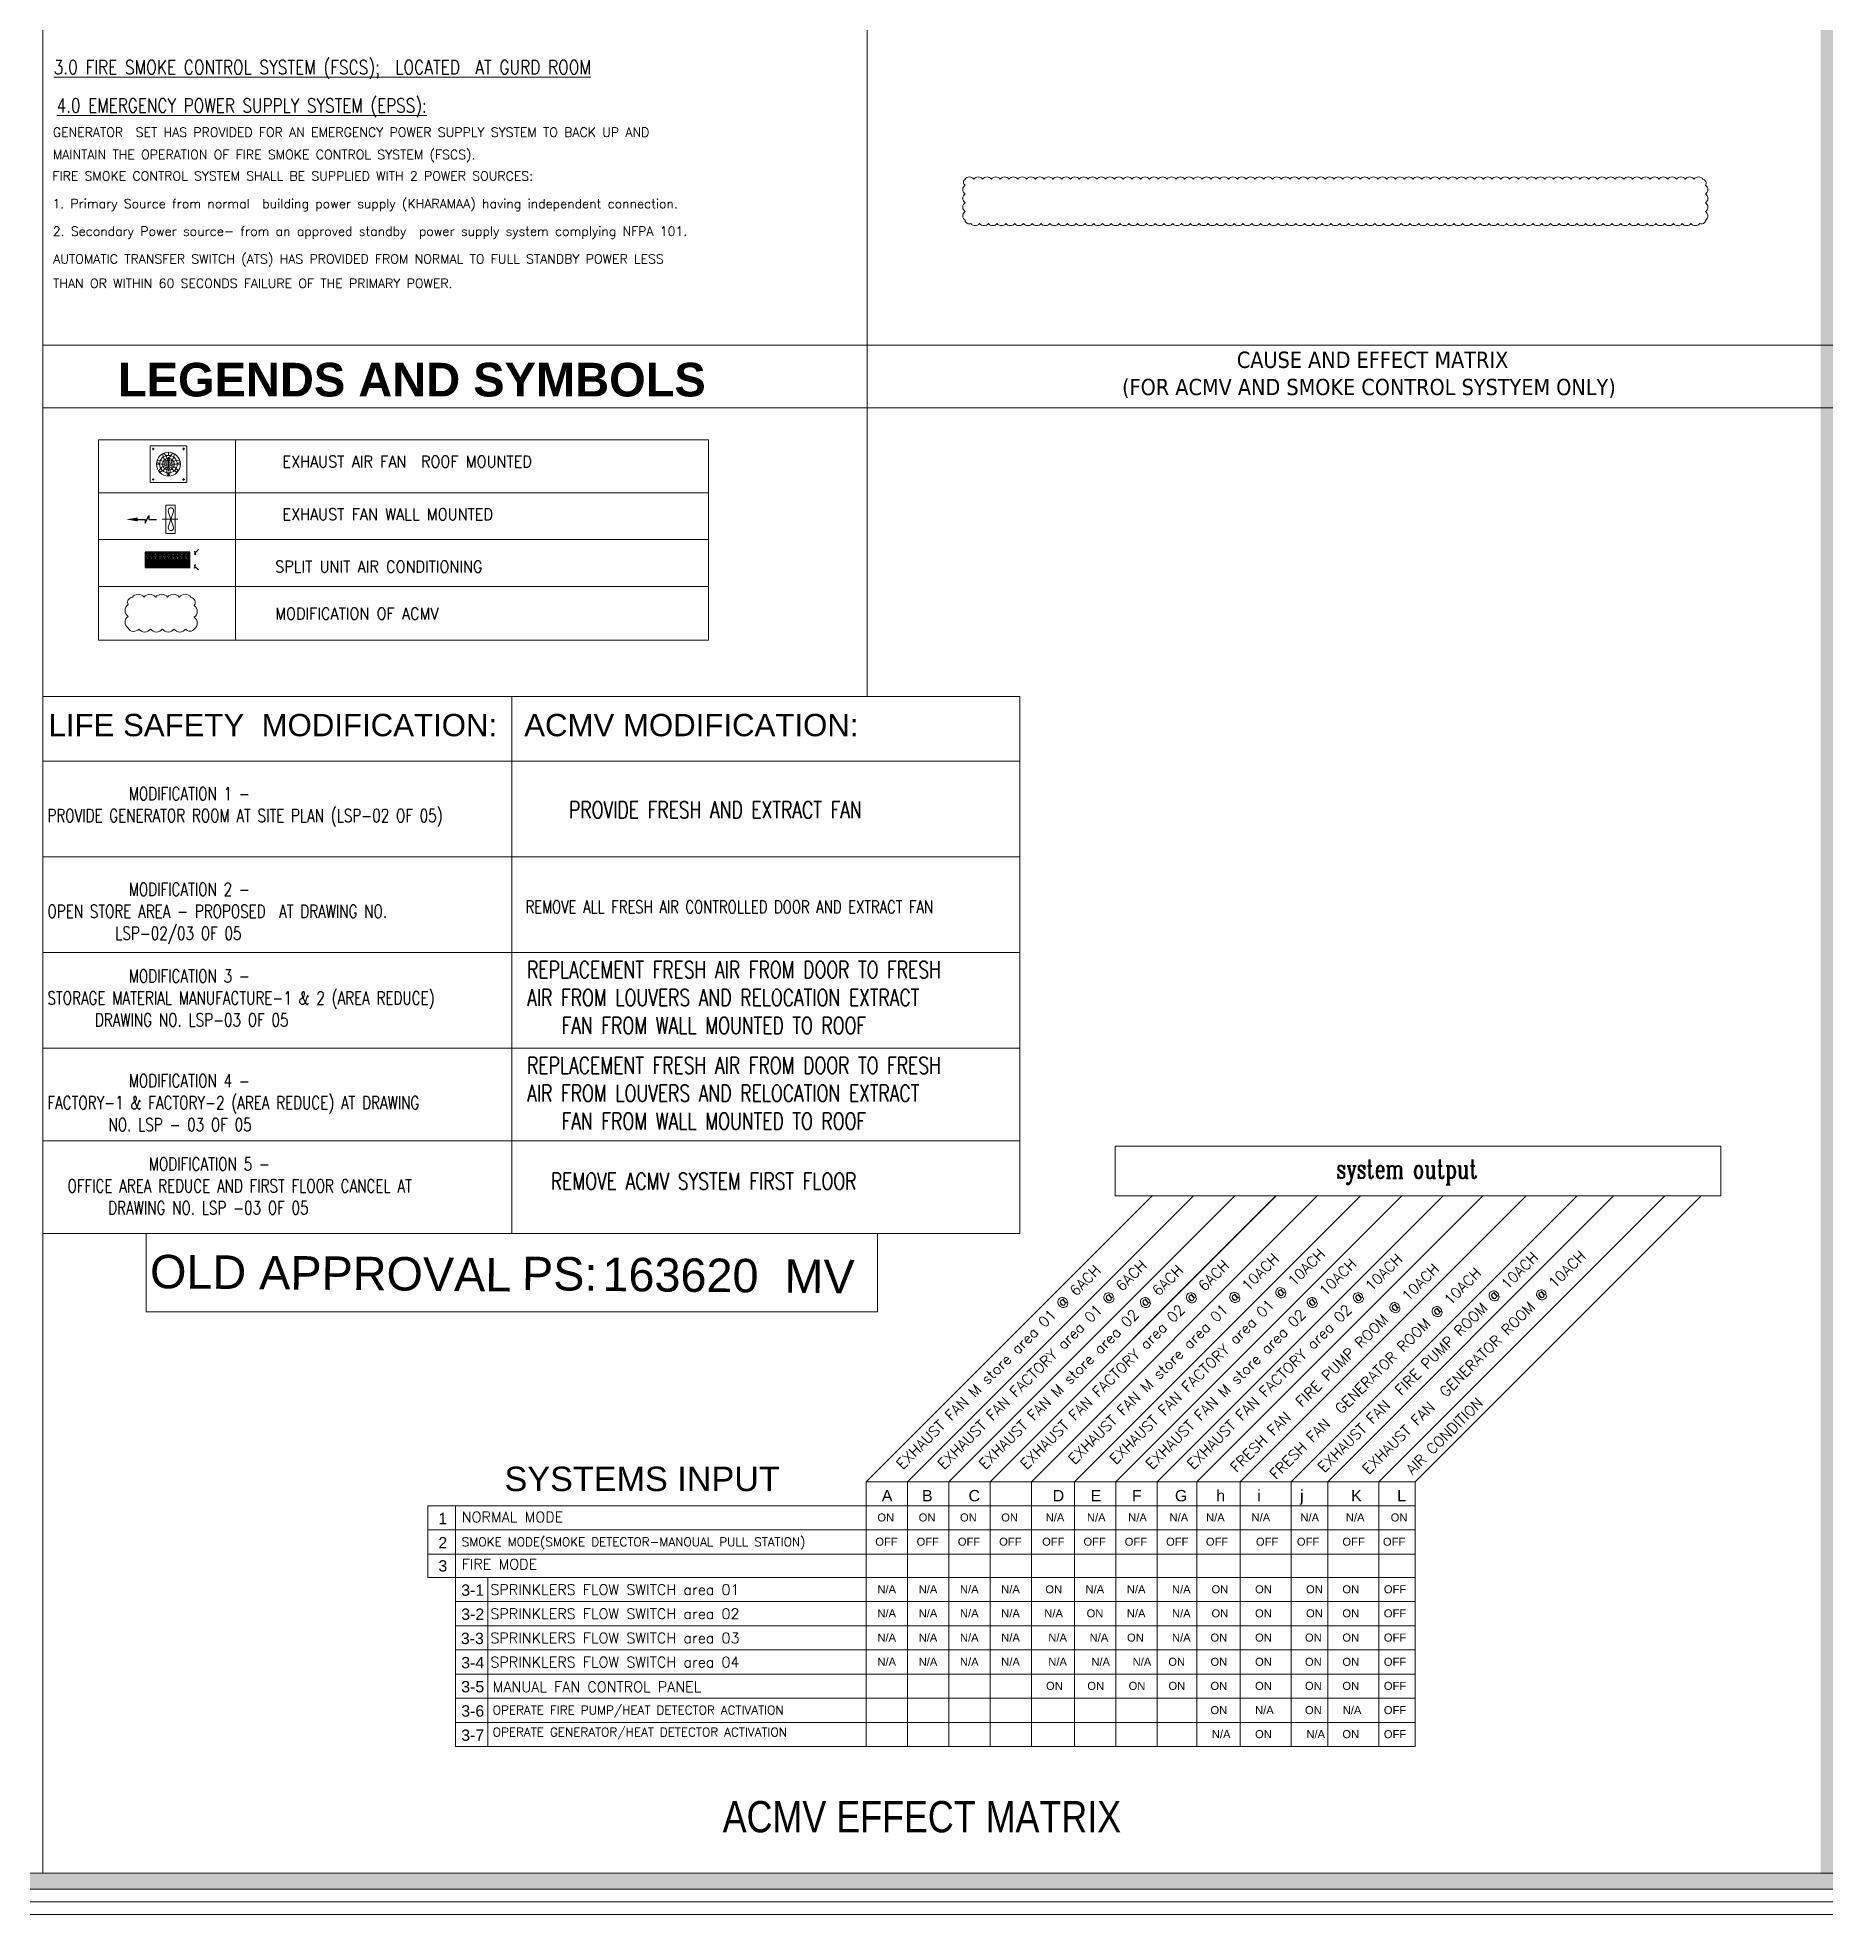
# Model space of a CAD drawing. Header units: inches. Extents: x -68096 to 69834, y -16833 to 17650.
# Drawn here: x 846.1 to 922.5, y 441.1 to 521.2 of the extents above; entities that cross this region are included whole.
import ezdxf
from ezdxf.enums import TextEntityAlignment as Align

# ---------------------------------------------------------------- set-up
doc = ezdxf.new("R2010")
doc.units = ezdxf.units.IN
doc.header["$MEASUREMENT"] = 0
doc.linetypes.add('DASHDOT', pattern=[1, 0.5, -0.25, 0, -0.25])
for name, color, linetype in [('00-ARC-TEXT', 9, 'Continuous'), ('01_AC-EQUIP', 206, 'Continuous'), ('10', 7, 'Continuous'), ('A-FURN', 8, 'Continuous'), ('AC-GRILLS RETURN', 93, 'Continuous'), ('AC-GRILLS SUPPLY', 1, 'Continuous'), ('AC-HATCH', 41, 'Continuous'), ('AC-S', 4, 'Continuous'), ('AC-SMBOLS', 7, 'Continuous'), ('DTEXT', 30, 'Continuous'), ('EL-TEXT', 7, 'Continuous'), ('F-INPUT OUTPUT TXT', 7, 'Continuous'), ('M-EXTDUCT', 150, 'Continuous'), ('M500G_GEN', 2, 'Continuous'), ('QCD TEXT', 7, 'Continuous'), ('QCD TITLE A', 7, 'Continuous'), ('QCD TITLE BLOCK', 7, 'Continuous'), ('SHEET', 2, 'Continuous'), ('tem', 2, 'Continuous'), ('TEXT', 23, 'Continuous'), ('TITLE', 5, 'Continuous'), ('WIN', 1, 'Continuous')]:
    doc.layers.add(name, color=color, linetype=linetype)
for name, color, linetype, lineweight in [('DIAGRAM', 7, 'Continuous', 9), ('F-TEXT', 170, 'Continuous', 18), ('MECHANICAL VENTILATION TEXT', 7, 'Continuous', 25), ('PEN45', 7, 'Continuous', 50)]:
    doc.layers.add(name, color=color, linetype=linetype, lineweight=lineweight)
doc.layers.add('MV', color=1, linetype='Continuous', plot=False)
doc.styles.add('AEB-ROMANS-ANNO', font='romans.shx', dxfattribs={"width": 0.75})
doc.styles.add('Arial', font='arial.ttf')
doc.styles.add('E_DIM', font='arial.ttf')
doc.styles.add('EN-SC', font='swissc.ttf')
doc.styles.add('ISO-200', font='arial.ttf', dxfattribs={"height": 400})
doc.styles.add('ROMANC', font='romanc', dxfattribs={"height": 0.2})
doc.styles.add('ROMANS', font='romans.shx')
doc.styles.get("Standard").update_dxf_attribs({"font": 'arial.ttf'})
doc.styles.add('SUPERFRENCH', font='romans.shx', dxfattribs={"width": 0.8, "height": 500})
doc.styles.add('TAHOMA', font='tahoma.ttf', dxfattribs={"height": 2})
doc.styles.add('Title Sheet_A1$0$DCAQ New Title Block for CD-A1_Dar Al Salam$0$ARIAL_5', font='arialbd.ttf', dxfattribs={"height": 5})

# ---------------------------------------------------------------- blocks, each defined once
blk = doc.blocks.new('A$C5F524D92')
at = {"layer": 'AC-HATCH'}
h = blk.add_hatch(dxfattribs=at)
h.set_pattern_fill('BOX', color=256, scale=5, angle=-90, style=0)
h.set_pattern_definition([(180, (4e-10, 0.65), (0, 0.127), []), (180, (4e-10, 0.61825), (0, 0.127), []), (270, (4e-10, 0.65), (-0.127, 0), [-0.03175, 0.03175]), (270, (-0.03175, 0.65), (-0.127, 0), [-0.03175, 0.03175]), (270, (-0.0635, 0.65), (-0.127, 0), [0.03175, -0.03175]), (270, (-0.09525, 0.65), (-0.127, 0), [0.03175, -0.03175]), (180, (4e-10, 0.5865), (0, 0.127), [0.03175, -0.03175]), (180, (4e-10, 0.55475), (0, 0.127), [0.03175, -0.03175])])
h.paths.add_polyline_path([(-0.244, -0.65), (-0.244, 0.65), (0, 0.65), (0, -0.65)])
at = {"layer": 'AC-GRILLS RETURN'}
for p, q in [((-0.471, -0.787), (-0.362, -0.814)), ((-0.436, -0.82), (-0.471, -0.787)), ((-0.362, -0.814), (-0.396, -0.78)), ((-0.08, -0.814), (-0.046, -0.78)), ((0.028, -0.787), (-0.08, -0.814)), ((-0.007, -0.82), (0.028, -0.787))]:
    blk.add_line(p, q, dxfattribs=at)
for points in [[(-0.436, -0.82), (-0.519, -0.903)], [(-0.007, -0.82), (0.077, -0.903)]]:
    blk.add_lwpolyline(points, dxfattribs=at)
for points in [[(-0.286, -0.67, 0, 0.0447, 0), (-0.349, -0.733, 0, 0, 0), (-0.396, -0.78, 0, 0, 0)], [(-0.156, -0.67, 0, 0.0447, 0), (-0.093, -0.733, 0, 0, 0), (-0.046, -0.78, 0, 0, 0)]]:
    blk.add_lwpolyline(points, format="xyseb", dxfattribs=at)
at = {"layer": 'AC-GRILLS SUPPLY'}
for points in [[(-0.707, 0.648, 0, 0.0447, 0), (-0.644, 0.584, 0, 0, 0), (-0.499, 0.439, 0, 0, 0)], [(-0.794, 0.257, 0, 0.0447, 0), (-0.704, 0.257, 0, 0, 0), (-0.499, 0.257, 0, 0, 0)], [(-0.794, 0, 0, 0.0447, 0), (-0.704, 0, 0, 0, 0), (-0.499, 0, 0, 0, 0)], [(-0.794, -0.257, 0, 0.0447, 0), (-0.704, -0.257, 0, 0, 0), (-0.499, -0.257, 0, 0, 0)], [(-0.707, -0.648, 0, 0.0447, 0), (-0.644, -0.584, 0, 0, 0), (-0.499, -0.439, 0, 0, 0)]]:
    blk.add_lwpolyline(points, format="xyseb", dxfattribs=at)
at = {"layer": 'AC-HATCH'}
for p, q in [((-0.424, 0.65), (-0.424, -0.65)), ((-0.394, 0.65), (-0.394, -0.65)), ((-0.364, 0.65), (-0.364, -0.65)), ((-0.334, 0.65), (-0.334, -0.65)), ((-0.304, 0.65), (-0.304, -0.65)), ((-0.274, 0.65), (-0.274, -0.65))]:
    blk.add_line(p, q, dxfattribs=at)
at = {"layer": 'AC-S'}
blk.add_line((-0.244, 0.65), (-0.244, -0.65), dxfattribs=at)
blk.add_lwpolyline([(-0.444, 0.65), (-0.444, -0.65), (0, -0.65), (0, 0.65)], close=True, dxfattribs=at)
at = {"layer": 'AC-SMBOLS', "const_width": 0.0235}
for points in [[(0, 0.633, -0.414214), (0.012, 0.621, -1)], [(0.012, 0.621, -0.414214), (0, 0.609, -1)], [(0, 0.562, -0.414214), (0.012, 0.55, -1)], [(0.012, 0.55, -0.414214), (0, 0.538, -1)], [(0, 0.454, -0.414214), (0.012, 0.442, -1)], [(0.012, 0.442, -0.414214), (0, 0.43, -1)]]:
    blk.add_lwpolyline(points, format="xyb", dxfattribs=at)
blk = doc.blocks.new('HYJ')
at = {"color": 7, "lineweight": 0}
for p, q in [((2307.19, 1434.59), (2309.78, 1434.59)), ((2307.19, 1433.21), (2309.78, 1433.21)), ((2266.82, 1431.89), (2266.82, 1422.26)), ((2307.19, 1431.89), (2309.78, 1431.89)), ((2307.19, 1430.51), (2309.78, 1430.51)), ((2307.19, 1429.14), (2309.78, 1429.14)), ((2307.19, 1427.76), (2309.78, 1427.76)), ((2307.19, 1426.38), (2309.78, 1426.38))]:
    blk.add_line(p, q, dxfattribs=at)
blk.add_lwpolyline([(2337.02, 1453.61), (2302.53, 1453.61), (2302.53, 1456.44), (2337.02, 1456.44)], close=True, dxfattribs=at)
at = {"layer": 'DTEXT', "color": 7, "lineweight": 0}
for p, q in [((2288.37, 1437.34), (2304.66, 1453.63)), ((2290.72, 1437.34), (2307, 1453.62)), ((2293.07, 1437.34), (2309.35, 1453.62)), ((2295.42, 1437.34), (2311.71, 1453.63)), ((2295.42, 1437.34), (2311.7, 1453.62)), ((2297.77, 1437.34), (2314.06, 1453.63)), ((2300.22, 1437.34), (2316.5, 1453.62)), ((2302.57, 1437.34), (2318.85, 1453.62)), ((2304.92, 1437.34), (2321.2, 1453.62)), ((2307.19, 1437.34), (2323.47, 1453.62)), ((2309.65, 1437.34), (2325.93, 1453.62)), ((2312.56, 1437.34), (2328.84, 1453.62)), ((2314.64, 1437.34), (2330.91, 1453.62)), ((2317.55, 1437.34), (2333.83, 1453.62)), ((2319.62, 1437.34), (2335.9, 1453.62)), ((2288.37, 1437.34), (2319.62, 1437.34)), ((2288.37, 1422.26), (2288.37, 1437.34)), ((2290.72, 1422.26), (2290.72, 1437.34)), ((2293.07, 1422.26), (2293.07, 1437.34)), ((2295.42, 1422.26), (2295.42, 1437.34)), ((2297.77, 1422.26), (2297.77, 1437.34)), ((2300.22, 1422.26), (2300.22, 1437.34)), ((2302.57, 1422.26), (2302.57, 1437.34)), ((2304.92, 1422.26), (2304.92, 1437.34)), ((2307.19, 1422.26), (2307.19, 1437.34)), ((2309.65, 1422.26), (2309.65, 1437.34)), ((2312.56, 1422.26), (2312.56, 1437.34)), ((2314.64, 1422.26), (2314.64, 1437.34)), ((2317.55, 1422.26), (2317.55, 1437.34)), ((2319.62, 1422.26), (2319.62, 1437.34)), ((2263.41, 1435.96), (2319.62, 1435.96)), ((2263.41, 1435.96), (2263.41, 1431.89)), ((2264.99, 1435.96), (2264.99, 1422.26)), ((2263.41, 1434.59), (2304.92, 1434.59)), ((2304.92, 1434.59), (2307.19, 1434.59)), ((2309.78, 1434.59), (2319.62, 1434.59)), ((2263.41, 1433.21), (2304.92, 1433.21)), ((2304.92, 1433.21), (2307.19, 1433.21)), ((2309.78, 1433.21), (2319.62, 1433.21)), ((2263.41, 1431.89), (2304.92, 1431.89)), ((2304.92, 1431.89), (2307.19, 1431.89)), ((2309.78, 1431.89), (2319.62, 1431.89)), ((2264.99, 1430.51), (2304.92, 1430.51)), ((2304.92, 1430.51), (2307.19, 1430.51)), ((2309.78, 1430.51), (2319.62, 1430.51)), ((2264.99, 1429.14), (2304.92, 1429.14)), ((2304.92, 1429.14), (2307.19, 1429.14)), ((2309.78, 1429.14), (2319.62, 1429.14)), ((2264.99, 1427.76), (2304.92, 1427.76)), ((2304.92, 1427.76), (2307.19, 1427.76)), ((2309.78, 1427.76), (2319.62, 1427.76)), ((2264.99, 1426.38), (2304.92, 1426.38)), ((2304.92, 1426.38), (2307.19, 1426.38)), ((2309.78, 1426.38), (2319.62, 1426.38)), ((2264.99, 1425.01), (2319.62, 1425.01)), ((2264.99, 1423.63), (2319.62, 1423.63)), ((2264.99, 1422.26), (2319.62, 1422.26))]:
    blk.add_line(p, q, dxfattribs=at)
at = {"color": 6, "lineweight": 0, "char_height": 0.456, "attachment_point": 1}
for s, insert in [('ON', (2289, 1435.53)), ('ON', (2291.35, 1435.53)), ('ON', (2293.7, 1435.53)), ('ON', (2296.05, 1435.53)), ('N/A', (2298.58, 1435.53)), ('N/A', (2300.93, 1435.53)), ('N/A', (2303.28, 1435.53)), ('N/A', (2305.63, 1435.53)), ('N/A', (2307.71, 1435.53)), ('N/A', (2310.3, 1435.53)), ('N/A', (2313.08, 1435.53)), ('N/A', (2315.67, 1435.53)), ('ON', (2318.22, 1435.53))]:
    blk.add_mtext_dynamic_manual_height_columns(s, width=0.0988, gutter_width=1, heights=[0], dxfattribs=dict(at, insert=insert))
at = {"color": 241, "lineweight": 0, "char_height": 0.456, "attachment_point": 1}
for insert in [(2288.88, 1434.15), (2291.23, 1434.15), (2293.58, 1434.15), (2295.93, 1434.15), (2298.38, 1434.15), (2300.73, 1434.15), (2303.08, 1434.15), (2305.43, 1434.15), (2307.7, 1434.15), (2310.55, 1434.15), (2312.88, 1434.15), (2315.47, 1434.15), (2317.78, 1434.15)]:
    blk.add_mtext_dynamic_manual_height_columns('OFF', width=0.0988, gutter_width=1, heights=[0], dxfattribs=dict(at, insert=insert))
at = {"color": 4, "lineweight": 0, "char_height": 0.456, "attachment_point": 1}
for s, insert in [('N/A', (2289, 1431.44)), ('N/A', (2291.35, 1431.44)), ('N/A', (2293.7, 1431.44)), ('N/A', (2296.05, 1431.44)), ('ON', (2298.56, 1431.44)), ('N/A', (2300.85, 1431.44)), ('N/A', (2303.2, 1431.44)), ('N/A', (2305.77, 1431.44)), ('ON', (2308.02, 1431.44)), ('ON', (2310.5, 1431.44)), ('ON', (2313.4, 1431.44)), ('ON', (2315.47, 1431.44)), ('OFF', (2317.83, 1431.44)), ('N/A', (2289, 1430.07)), ('N/A', (2291.35, 1430.07)), ('N/A', (2293.7, 1430.07)), ('N/A', (2296.05, 1430.07)), ('N/A', (2298.5, 1430.07)), ('ON', (2300.91, 1430.07)), ('N/A', (2303.2, 1430.07)), ('N/A', (2305.77, 1430.07)), ('ON', (2308.02, 1430.07)), ('ON', (2310.5, 1430.07)), ('ON', (2313.4, 1430.07)), ('ON', (2315.47, 1430.07)), ('OFF', (2317.83, 1430.07)), ('N/A', (2289, 1428.69)), ('N/A', (2291.35, 1428.69)), ('N/A', (2293.7, 1428.69)), ('N/A', (2296.05, 1428.69)), ('N/A', (2298.73, 1428.69)), ('N/A', (2301.08, 1428.69)), ('ON', (2303.21, 1428.69)), ('N/A', (2305.77, 1428.69)), ('ON', (2307.96, 1428.69)), ('ON', (2310.5, 1428.69)), ('ON', (2313.34, 1428.69)), ('ON', (2315.47, 1428.69)), ('OFF', (2317.83, 1428.69)), ('N/A', (2289, 1427.31)), ('N/A', (2291.35, 1427.31)), ('N/A', (2293.7, 1427.31)), ('N/A', (2296.05, 1427.31)), ('N/A', (2298.73, 1427.31)), ('N/A', (2301.18, 1427.31)), ('N/A', (2303.53, 1427.31)), ('ON', (2305.56, 1427.31)), ('ON', (2307.96, 1427.31)), ('ON', (2310.5, 1427.31)), ('ON', (2313.34, 1427.31)), ('ON', (2315.47, 1427.31)), ('OFF', (2317.83, 1427.31)), ('ON', (2298.6, 1425.94)), ('ON', (2300.95, 1425.94)), ('ON', (2303.3, 1425.94)), ('ON', (2305.57, 1425.94)), ('ON', (2307.96, 1425.94)), ('ON', (2310.5, 1425.94)), ('ON', (2313.34, 1425.94)), ('ON', (2315.47, 1425.94)), ('OFF', (2317.83, 1425.94)), ('ON', (2307.96, 1424.56)), ('N/A', (2310.5, 1424.56)), ('ON', (2313.34, 1424.56)), ('N/A', (2315.49, 1424.56)), ('OFF', (2317.83, 1424.56)), ('N/A', (2308.04, 1423.19)), ('ON', (2310.5, 1423.19)), ('N/A', (2313.42, 1423.19)), ('ON', (2315.47, 1423.19)), ('OFF', (2317.83, 1423.19))]:
    blk.add_mtext_dynamic_manual_height_columns(s, width=0.0988, gutter_width=1, heights=[0], dxfattribs=dict(at, insert=insert))
at = {"layer": 'F-INPUT OUTPUT TXT', "lineweight": 0, "style": 'ROMANC', "width": 0.7}
blk.add_text('system output ', height=1.0679, dxfattribs=at).set_placement((2315.13, 1454.62))
at = {"layer": 'F-INPUT OUTPUT TXT', "color": 7, "lineweight": 0, "style": 'ROMANS'}
for s, p in [('  EXHAUST FAN FACTORY area 01 @ 10ACH ', (2302, 1437.71)), (' EXHAUST FAN M store area 01 @ 6ACH ', (2290.15, 1437.71)), (' EXHAUST FAN FACTORY area 01 @ 6ACH ', (2292.5, 1437.71)), (' EXHAUST FAN M store area 02 @ 6ACH ', (2294.85, 1437.71)), (' EXHAUST FAN FACTORY area 02 @ 6ACH ', (2297.2, 1437.71)), ('  EXHAUST FAN M store area 01 @ 10ACH ', (2299.65, 1437.71)), (' EXHAUST FAN M store area 02 @ 10ACH ', (2304.35, 1437.71)), (' EXHAUST FAN FACTORY area 02 @ 10ACH ', (2306.7, 1437.71))]:
    blk.add_text(s, height=0.5961, rotation=45, dxfattribs=at).set_placement(p)
at = {"layer": 'F-INPUT OUTPUT TXT', "lineweight": 0, "style": 'ROMANS'}
for s, p in [(' EXHAUST FAN  GENERATOR ROOM @ 10ACH ', (2316.68, 1437.43)), (' FRESH FAN  FIRE PUMP ROOM @ 10ACH', (2309.16, 1437.53)), ('FRESH FAN  GENERATOR ROOM @ 10ACH ', (2311.69, 1437.43)), (' EXHAUST FAN  FIRE PUMP ROOM @ 10ACH', (2314.14, 1437.53)), ('AIR CONDITION ', (2319.46, 1437.7))]:
    blk.add_text(s, height=0.5961, rotation=45, dxfattribs=at).set_placement(p)
at = {"layer": 'F-INPUT OUTPUT TXT', "lineweight": 0, "style": 'E_DIM'}
blk.add_text('SYSTEMS INPUT', height=1.3925, dxfattribs=at).set_placement((2275.61, 1437.5), align=Align.MIDDLE)
at = {"layer": 'F-INPUT OUTPUT TXT', "color": 7, "lineweight": 0}
for s, height, style, p in [('A', 0.648, 'Arial', (2289.25, 1436.22)), ('B', 0.648, 'Arial', (2291.54, 1436.22)), ('C', 0.648, 'Arial', (2294.19, 1436.22)), ('D', 0.648, 'Arial', (2298.98, 1436.22)), ('SPRINKLERS FLOW SWITCH area 01 ', 0.5961, 'ROMANS', (2266.97, 1430.89)), ('SPRINKLERS FLOW SWITCH area 02', 0.5961, 'ROMANS', (2266.97, 1429.52)), ('SPRINKLERS FLOW SWITCH area 03 ', 0.5961, 'ROMANS', (2266.97, 1428.14)), ('SPRINKLERS FLOW SWITCH area 04 ', 0.5961, 'ROMANS', (2266.97, 1426.76)), ('MANUAL FAN CONTROL PANEL  ', 0.5961, 'ROMANS', (2267.1, 1425.36))]:
    blk.add_text(s, height=height, dxfattribs=dict(at, style=style)).set_placement(p)
at = {"layer": 'F-INPUT OUTPUT TXT', "lineweight": 0}
for s, height, style, p in [('E', 0.648, 'Arial', (2301.14, 1436.22)), ('F', 0.648, 'Arial', (2303.49, 1436.22)), ('G', 0.648, 'Arial', (2305.94, 1436.22)), ('h', 0.648, 'Arial', (2308.29, 1436.22)), ('i', 0.648, 'Arial', (2310.63, 1436.22)), ('j', 0.648, 'Arial', (2313.06, 1436.22)), ('K', 0.648, 'Arial', (2315.97, 1436.22)), ('L', 0.648, 'Arial', (2318.59, 1436.22)), ('OPERATE FIRE PUMP/HEAT DETECTOR ACTIVATION ', 0.5, 'ROMANS', (2267.1, 1424.08)), ('OPERATE GENERATOR/HEAT DETECTOR ACTIVATION ', 0.5, 'ROMANS', (2267.1, 1422.83))]:
    blk.add_text(s, height=height, dxfattribs=dict(at, style=style)).set_placement(p)
at = {"layer": 'F-INPUT OUTPUT TXT', "color": 6, "lineweight": 0}
for s, height, style, p in [('1', 0.648, 'Arial', (2264.01, 1434.92)), ('NORMAL MODE ', 0.5961, 'ROMANS', (2265.34, 1435.03))]:
    blk.add_text(s, height=height, dxfattribs=dict(at, style=style)).set_placement(p)
at = {"layer": 'F-INPUT OUTPUT TXT', "color": 241, "lineweight": 0}
for s, height, style, p in [('2', 0.648, 'Arial', (2264.01, 1433.54)), ('SMOKE MODE(SMOKE DETECTOR-MANOUAL PULL STATION) ', 0.5, 'ROMANS', (2265.34, 1433.66))]:
    blk.add_text(s, height=height, dxfattribs=dict(at, style=style)).set_placement(p)
at = {"layer": 'F-INPUT OUTPUT TXT', "color": 1, "lineweight": 0}
for s, height, style, p in [('3', 0.648, 'Arial', (2264.01, 1432.22)), ('FIRE MODE ', 0.596, 'ROMANS', (2265.34, 1432.34))]:
    blk.add_text(s, height=height, dxfattribs=dict(at, style=style)).set_placement(p)
at = {"layer": 'F-INPUT OUTPUT TXT', "color": 241, "lineweight": 0, "true_color": 0xf7abae, "style": 'Arial'}
for s, p in [('3-1', (2265.31, 1430.84)), ('3-2', (2265.31, 1429.47)), ('3-3', (2265.29, 1428.09)), ('3-4', (2265.31, 1426.71)), ('3-5', (2265.31, 1425.34)), ('3-6', (2265.31, 1423.96)), ('3-7', (2265.31, 1422.58))]:
    blk.add_text(s, height=0.648, dxfattribs=at).set_placement(p)
blk = doc.blocks.new('2D_RAirFlow')
at = {"color": 32}
blk.add_lwpolyline([(0, -4), (0, -6), (1, -6), (-1, -7), (0, -7), (0, -9)], dxfattribs=at)
blk.add_solid([(-0.5, -4), (0, -1), (0.5, -4)], dxfattribs=at)
blk = doc.blocks.new('121')
at = {"layer": 'M500G_GEN', "color": 6, "lineweight": 0}
for p, q in [((-135, 2), (-472, 111)), ((-472, 2), (-135, 111))]:
    blk.add_line(p, q, dxfattribs=at)
for centre, start, end in [((-489, 56), 72.0798, 287.9202), ((-117, 56), 252.0798, 107.9202)]:
    blk.add_arc(centre, 57.3, start, end, dxfattribs=at)
at = {"layer": 'MV', "color": 6, "lineweight": 0}
blk.add_line((-303, -92), (-303, 244), dxfattribs=at)
at = {"layer": 'MV', "color": 5, "linetype": 'ByBlock', "lineweight": 0}
blk.add_lwpolyline([(-606, 162), (0, 162), (0, -38), (-606, -38)], close=True, dxfattribs=at)
at = {"layer": 'M-EXTDUCT', "color": 5, "lineweight": 0, "xscale": -80.82278193060236, "yscale": 80.82278193060236, "zscale": 80.82278193060236}
blk.add_blockref('2D_RAirFlow', (-306, 1091), dxfattribs=at)
blk = doc.blocks.new('A$C0C860EF1')
at = {"color": 214, "lineweight": 0}
for p, q in [((-156, 152), (-156, -152)), ((152, 156), (-152, 156)), ((-24, 12), (-28, 16)), ((-12, 24), (-16, 28)), ((12, 24), (16, 28)), ((24, 12), (28, 16)), ((156, -152), (156, 152)), ((-152, -156), (152, -156)), ((-24, -12), (-28, -16)), ((-12, -24), (-16, -28)), ((12, -24), (16, -28)), ((24, -12), (28, -16))]:
    blk.add_line(p, q, dxfattribs=at)
at = {"color": 214, "linetype": 'DASHDOT', "lineweight": 0}
for p, q in [((-130, 130), (-139, 130)), ((-130, 130), (-130, 139)), ((-130, 130), (-121, 130)), ((-130, 130), (-130, 121)), ((0, 0), (-102, 0)), ((0, 0), (0, 102)), ((0, 32), (0, -32)), ((0, 0), (102, 0)), ((0, 0), (0, -102)), ((130, 130), (121, 130)), ((130, 130), (130, 139)), ((130, 130), (139, 130)), ((130, 130), (130, 121)), ((-130, -130), (-139, -130)), ((-130, -130), (-130, -121)), ((-130, -130), (-121, -130)), ((-130, -130), (-130, -139)), ((130, -130), (121, -130)), ((130, -130), (130, -121)), ((130, -130), (139, -130)), ((130, -130), (130, -139))]:
    blk.add_line(p, q, dxfattribs=at)
at = {"color": 214, "linetype": 'Continuous', "lineweight": 0}
for p, q in [((-99, -14), (-62, 1)), ((-99, -14), (-62, 1)), ((-99, -14), (-62, 1)), ((-83, 56), (-73, 69)), ((-83, 56), (-56, 26)), ((-83, 56), (-56, 26)), ((-83, 56), (-56, 26)), ((-73, 69), (-38, 49)), ((-73, 69), (-38, 49)), ((-73, 69), (-38, 49)), ((-73, 69), (-38, 49)), ((-34, 2), (-62, 1)), ((-32, 13), (-56, 26)), ((-32, 13), (-56, 26)), ((-32, 13), (-56, 26)), ((-20, 28), (-38, 49)), ((-20, 28), (-38, 49)), ((-20, 28), (-38, 49)), ((-9, 100), (-15, 60)), ((-9, 100), (-15, 60)), ((-9, 100), (-15, 60)), ((-10, 33), (-15, 60)), ((-10, 33), (-15, 60)), ((-10, 33), (-15, 60)), ((-9, 100), (9, 100)), ((9, 100), (15, 60)), ((9, 100), (15, 60)), ((9, 100), (15, 60)), ((10, 33), (15, 60)), ((10, 33), (15, 60)), ((10, 33), (15, 60)), ((20, 28), (38, 49)), ((20, 28), (38, 49)), ((20, 28), (38, 49)), ((32, 13), (56, 26)), ((32, 13), (56, 26)), ((32, 13), (56, 26)), ((34, 2), (62, 1)), ((73, 69), (38, 49)), ((73, 69), (38, 49)), ((73, 69), (38, 49)), ((83, 55), (56, 26)), ((83, 55), (56, 26)), ((83, 55), (56, 26)), ((99, -14), (62, 1)), ((99, -14), (62, 1)), ((99, -14), (62, 1)), ((73, 69), (83, 55)), ((-95, -30), (-99, -14)), ((-95, -30), (-55, -28)), ((-95, -30), (-55, -28)), ((-95, -30), (-55, -28)), ((-30, -17), (-55, -28)), ((-51, -86), (-40, -48)), ((-51, -86), (-40, -48)), ((-51, -86), (-40, -48)), ((-36, -93), (-51, -86)), ((-23, -26), (-40, -48)), ((-23, -26), (-40, -48)), ((-23, -26), (-40, -48)), ((-36, -93), (-13, -61)), ((-36, -93), (-13, -61)), ((-36, -93), (-13, -61)), ((-6, -34), (-13, -61)), ((-6, -34), (-13, -61)), ((-6, -34), (-13, -61)), ((6, -35), (13, -62)), ((6, -35), (13, -62)), ((6, -35), (13, -62)), ((36, -94), (13, -62)), ((36, -94), (13, -62)), ((36, -94), (13, -62)), ((23, -27), (40, -49)), ((23, -27), (40, -49)), ((23, -27), (40, -49)), ((30, -17), (55, -28)), ((51, -87), (36, -94)), ((51, -87), (40, -49)), ((51, -87), (40, -49)), ((51, -87), (40, -49)), ((95, -31), (55, -28)), ((95, -31), (55, -28)), ((95, -31), (55, -28)), ((99, -14), (95, -31))]:
    blk.add_line(p, q, dxfattribs=at)
at = {"color": 214, "lineweight": 0}
for centre, radius in [((-130, 130), 3.5), ((0, 0), 75), ((0, 0), 50), ((130, 130), 3.5), ((-130, -130), 3.5), ((130, -130), 3.5)]:
    blk.add_circle(centre, radius, dxfattribs=at)
at = {"color": 214, "linetype": 'Continuous', "lineweight": 0}
blk.add_circle((0, 0), 102, dxfattribs=at)
at = {"color": 214, "lineweight": 0}
for centre, radius, start, end in [((-152, 152), 4, 90, 180), ((-29, 14), 2, 45, 153.6187), ((0, 0), 31, 150.6898, 209.3102), ((-18, 18), 8.38, 225, 45), ((-14, 29), 2, 116.3813, 225), ((0, 0), 31, 60.6898, 119.3102), ((18, 18), 8.38, 135, 315), ((14, 29), 2, 315, 63.6187), ((0, 0), 31, 330.6898, 29.3102), ((29, 14), 2, 26.3813, 135), ((152, 152), 4, 0, 90), ((-152, -152), 4, 180, 270), ((-29, -14), 2, 206.3813, 315), ((-18, -18), 8.38, 315, 135), ((-14, -29), 2, 135, 243.6187), ((0, 0), 31, 240.6898, 299.3102), ((18, -18), 8.38, 45, 225), ((14, -29), 2, 296.3813, 45), ((29, -14), 2, 225, 333.6187), ((152, -152), 4, 270, 0)]:
    blk.add_arc(centre, radius, start, end, dxfattribs=at)

msp = doc.modelspace()

# ---------------------------------------------------------------- hatches: boundary and pattern name
at = {"layer": 'WIN', "linetype": 'Continuous', "lineweight": 0}
h = msp.add_hatch(color=86, dxfattribs=at)
h.paths.add_polyline_path([(753.52048, 590.34425), (753.52048, 442.14684), (963.30992, 442.14684), (963.30992, 590.34425)])
h.paths.add_polyline_path([(922.89008, 589.71877), (922.89008, 442.80191), (962.68444, 442.80191), (962.68444, 589.71877)], flags=16)
h.paths.add_polyline_path([(922.26459, 442.80191), (754.14633, 442.80191), (754.14633, 589.71877), (922.26459, 589.71877)], flags=16)
h = msp.add_hatch(color=7, dxfattribs=at)
h.paths.add_polyline_path([(753.52048, 590.34425), (753.52048, 442.14684), (963.30992, 442.14684), (963.30992, 590.34425)])
h.paths.add_polyline_path([(922.89008, 589.71877), (922.89008, 442.80191), (962.68444, 442.80191), (962.68444, 589.71877)], flags=16)
h.paths.add_polyline_path([(922.26459, 442.80191), (754.14633, 442.80191), (754.14633, 589.71877), (922.26459, 589.71877)], flags=16)

# ---------------------------------------------------------------- linework, layer by layer
at = {"color": 6, "lineweight": 0, "ltscale": 1e-05}
for p, q in [((866.39528, 493.08688), (866.39528, 470.156)), ((846.37393, 490.32953), (888.07462, 490.32953)), ((846.37393, 486.24276), (888.07462, 486.24276)), ((846.37393, 482.156), (888.07462, 482.156)), ((846.37393, 478.06923), (888.07462, 478.06923)), ((846.37393, 474.11262), (888.07462, 474.11262))]:
    msp.add_line(p, q, dxfattribs=at)
at = {"color": 4, "lineweight": 0}
msp.add_lwpolyline([(852.83334, 495.97269, 0.52056705), (852.83334, 496.47269, 0.52056705), (852.83334, 496.97269, 0.52056705), (852.68979, 497.32914, 0.52056705), (852.18979, 497.32914, 0.52056705), (851.68979, 497.32914, 0.52056705), (851.18979, 497.32914, 0.52056705), (850.68979, 497.32914, 0.52056705), (850.18979, 497.32914, 0.52056705), (850.00632, 497.01261, 0.52056705), (850.00632, 496.51261, 0.52056705), (850.00632, 496.01261, 0.52056705), (850.4664, 495.97269, 0.52056705), (850.9664, 495.97269, 0.52056705), (851.4664, 495.97269, 0.52056705), (851.9664, 495.97269, 0.52056705), (852.4664, 495.97269, 0.52056705)], format="xyb", close=True, dxfattribs=at)
at = {"color": 6, "lineweight": 0, "ltscale": 1e-05}
for points in [[(888.07462, 493.08688), (846.37393, 493.08688), (846.37393, 470.156), (888.07462, 470.156)], [(850.78207, 470.156), (882.00849, 470.156), (882.00849, 466.81374), (850.78207, 466.81374)]]:
    msp.add_lwpolyline(points, close=True, dxfattribs=at)
at = {"layer": 'A-FURN', "color": 2, "lineweight": 0}
msp.add_lwpolyline([(848.75047, 504.04541), (874.78217, 504.04541), (874.78217, 495.49582), (848.75047, 495.49582)], close=True, dxfattribs=at)
for points in [[(848.75047, 504.04541), (874.78217, 504.04541)], [(854.5903, 504.04541), (854.5903, 495.49582)], [(848.75047, 501.79537), (874.78217, 501.79537)], [(848.75047, 499.79047), (874.78217, 499.79047)], [(848.75047, 497.78557), (874.78217, 497.78557)]]:
    msp.add_lwpolyline(points, dxfattribs=at)
at = {"layer": 'DIAGRAM', "lineweight": 0}
msp.add_line((881.56644, 493.08688), (846.37393, 493.08688), dxfattribs=at)
at = {"layer": 'DIAGRAM', "color": 2, "lineweight": 0}
msp.add_lwpolyline([(885.74158, 515.1853, -0.52056705), (886.11658, 515.1853, -0.52056705), (886.49158, 515.1853, -0.52056705), (886.86658, 515.1853, -0.52056705), (887.24158, 515.1853, -0.52056705), (887.61658, 515.1853, -0.52056705), (887.99158, 515.1853, -0.52056705), (888.36658, 515.1853, -0.52056705), (888.74158, 515.1853, -0.52056705), (889.11658, 515.1853, -0.52056705), (889.49158, 515.1853, -0.52056705), (889.86658, 515.1853, -0.52056705), (890.24158, 515.1853, -0.52056705), (890.61658, 515.1853, -0.52056705), (890.99158, 515.1853, -0.52056705), (891.36658, 515.1853, -0.52056705), (891.74158, 515.1853, -0.52056705), (892.11658, 515.1853, -0.52056705), (892.49158, 515.1853, -0.52056705), (892.86658, 515.1853, -0.52056705), (893.24158, 515.1853, -0.52056705), (893.61658, 515.1853, -0.52056705), (893.99158, 515.1853, -0.52056705), (894.36658, 515.1853, -0.52056705), (894.74158, 515.1853, -0.52056705), (895.11658, 515.1853, -0.52056705), (895.49158, 515.1853, -0.52056705), (895.86658, 515.1853, -0.52056705), (896.24158, 515.1853, -0.52056705), (896.61658, 515.1853, -0.52056705), (896.99158, 515.1853, -0.52056705), (897.36658, 515.1853, -0.52056705), (897.74158, 515.1853, -0.52056705), (898.11658, 515.1853, -0.52056705), (898.49158, 515.1853, -0.52056705), (898.86658, 515.1853, -0.52056705), (899.24158, 515.1853, -0.52056705), (899.61658, 515.1853, -0.52056705), (899.99158, 515.1853, -0.52056705), (900.36658, 515.1853, -0.52056705), (900.74158, 515.1853, -0.52056705), (901.11658, 515.1853, -0.52056705), (901.49158, 515.1853, -0.52056705), (901.86658, 515.1853, -0.52056705), (902.24158, 515.1853, -0.52056705), (902.61658, 515.1853, -0.52056705), (902.99158, 515.1853, -0.52056705), (903.36658, 515.1853, -0.52056705), (903.74158, 515.1853, -0.52056705), (904.11658, 515.1853, -0.52056705), (904.49158, 515.1853, -0.52056705), (904.86658, 515.1853, -0.52056705), (905.24158, 515.1853, -0.52056705), (905.61658, 515.1853, -0.52056705), (905.99158, 515.1853, -0.52056705), (906.36658, 515.1853, -0.52056705), (906.74158, 515.1853, -0.52056705), (907.11658, 515.1853, -0.52056705), (907.49158, 515.1853, -0.52056705), (907.86658, 515.1853, -0.52056705), (908.24158, 515.1853, -0.52056705), (908.61658, 515.1853, -0.52056705), (908.99158, 515.1853, -0.52056705), (909.36658, 515.1853, -0.52056705), (909.74158, 515.1853, -0.52056705), (910.11658, 515.1853, -0.52056705), (910.49158, 515.1853, -0.52056705), (910.86658, 515.1853, -0.52056705), (911.24158, 515.1853, -0.52056705), (911.61658, 515.1853, -0.52056705), (911.99158, 515.1853, -0.52056705), (912.36658, 515.1853, -0.52056705), (912.74158, 515.1853, -0.52056705), (913.11658, 515.1853, -0.52056705), (913.49158, 515.1853, -0.52056705), (913.86658, 515.1853, -0.52056705), (914.24158, 515.1853, -0.52056705), (914.61658, 515.1853, -0.52056705), (914.99158, 515.1853, -0.52056705), (915.36658, 515.1853, -0.52056705), (915.74158, 515.1853, -0.52056705), (916.11658, 515.1853, -0.52056705), (916.49158, 515.1853, -0.52056705), (916.86658, 515.1853, -0.52056705), (917.24158, 515.1853, -0.52056705), (917.35686, 514.92558, -0.52056705), (917.35686, 514.55058, -0.52056705), (917.35686, 514.17558, -0.52056705), (917.35686, 513.80058, -0.52056705), (917.35686, 513.42558, -0.52056705), (917.1102, 513.29724, -0.52056705), (916.7352, 513.29724, -0.52056705), (916.3602, 513.29724, -0.52056705), (915.9852, 513.29724, -0.52056705), (915.6102, 513.29724, -0.52056705), (915.2352, 513.29724, -0.52056705), (914.8602, 513.29724, -0.52056705), (914.4852, 513.29724, -0.52056705), (914.1102, 513.29724, -0.52056705), (913.7352, 513.29724, -0.52056705), (913.3602, 513.29724, -0.52056705), (912.9852, 513.29724, -0.52056705), (912.6102, 513.29724, -0.52056705), (912.2352, 513.29724, -0.52056705), (911.8602, 513.29724, -0.52056705), (911.4852, 513.29724, -0.52056705), (911.1102, 513.29724, -0.52056705), (910.7352, 513.29724, -0.52056705), (910.3602, 513.29724, -0.52056705), (909.9852, 513.29724, -0.52056705), (909.6102, 513.29724, -0.52056705), (909.2352, 513.29724, -0.52056705), (908.8602, 513.29724, -0.52056705), (908.4852, 513.29724, -0.52056705), (908.1102, 513.29724, -0.52056705), (907.7352, 513.29724, -0.52056705), (907.3602, 513.29724, -0.52056705), (906.9852, 513.29724, -0.52056705), (906.6102, 513.29724, -0.52056705), (906.2352, 513.29724, -0.52056705), (905.8602, 513.29724, -0.52056705), (905.4852, 513.29724, -0.52056705), (905.1102, 513.29724, -0.52056705), (904.7352, 513.29724, -0.52056705), (904.3602, 513.29724, -0.52056705), (903.9852, 513.29724, -0.52056705), (903.6102, 513.29724, -0.52056705), (903.2352, 513.29724, -0.52056705), (902.8602, 513.29724, -0.52056705), (902.4852, 513.29724, -0.52056705), (902.1102, 513.29724, -0.52056705), (901.7352, 513.29724, -0.52056705), (901.3602, 513.29724, -0.52056705), (900.9852, 513.29724, -0.52056705), (900.6102, 513.29724, -0.52056705), (900.2352, 513.29724, -0.52056705), (899.8602, 513.29724, -0.52056705), (899.4852, 513.29724, -0.52056705), (899.1102, 513.29724, -0.52056705), (898.7352, 513.29724, -0.52056705), (898.3602, 513.29724, -0.52056705), (897.9852, 513.29724, -0.52056705), (897.6102, 513.29724, -0.52056705), (897.2352, 513.29724, -0.52056705), (896.8602, 513.29724, -0.52056705), (896.4852, 513.29724, -0.52056705), (896.1102, 513.29724, -0.52056705), (895.7352, 513.29724, -0.52056705), (895.3602, 513.29724, -0.52056705), (894.9852, 513.29724, -0.52056705), (894.6102, 513.29724, -0.52056705), (894.2352, 513.29724, -0.52056705), (893.8602, 513.29724, -0.52056705), (893.4852, 513.29724, -0.52056705), (893.1102, 513.29724, -0.52056705), (892.7352, 513.29724, -0.52056705), (892.3602, 513.29724, -0.52056705), (891.9852, 513.29724, -0.52056705), (891.6102, 513.29724, -0.52056705), (891.2352, 513.29724, -0.52056705), (890.8602, 513.29724, -0.52056705), (890.4852, 513.29724, -0.52056705), (890.1102, 513.29724, -0.52056705), (889.7352, 513.29724, -0.52056705), (889.3602, 513.29724, -0.52056705), (888.9852, 513.29724, -0.52056705), (888.6102, 513.29724, -0.52056705), (888.2352, 513.29724, -0.52056705), (887.8602, 513.29724, -0.52056705), (887.4852, 513.29724, -0.52056705), (887.1102, 513.29724, -0.52056705), (886.7352, 513.29724, -0.52056705), (886.3602, 513.29724, -0.52056705), (885.9852, 513.29724, -0.52056705), (885.74158, 513.42861, -0.52056705), (885.74158, 513.80361, -0.52056705), (885.74158, 514.17861, -0.52056705), (885.74158, 514.55361, -0.52056705), (885.74158, 514.92861, -0.52056705)], format="xyb", close=True, dxfattribs=at)
at = {"layer": 'PEN45', "lineweight": 0}
msp.add_lwpolyline([(753.52048, 590.34425), (922.89008, 590.34425), (922.89008, 442.84014), (753.52048, 442.84014)], close=True, dxfattribs=at)
at = {"layer": 'QCD TITLE BLOCK', "lineweight": 0}
for p, q in [((846.37393, 442.84014), (846.37393, 590.34611)), ((881.56644, 590.34425), (881.56644, 493.08688)), ((846.37393, 519.80281), (846.37393, 442.84014))]:
    msp.add_line(p, q, dxfattribs=at)
at = {"layer": 'SHEET', "color": 7, "linetype": 'ByBlock', "lineweight": 0}
for p, q in [((846.37393, 508.0933), (881.56644, 508.0933)), ((881.56644, 508.0933), (923.34513, 508.0933)), ((846.37393, 505.41781), (881.56644, 505.41781)), ((881.56644, 505.41781), (923.34513, 505.41781))]:
    msp.add_line(p, q, dxfattribs=at)
at = {"layer": 'WIN', "color": 7, "linetype": 'Continuous', "lineweight": 0}
for points in [[(752.44464, 441.071), (964.38576, 441.071), (964.38576, 591.4201), (752.44464, 591.4201)], [(752.44464, 441.071), (964.38576, 441.071), (964.38576, 591.4201), (752.44464, 591.4201)], [(752.98256, 441.60892), (963.84784, 441.60892), (963.84784, 590.88217), (752.98256, 590.88217)], [(752.98256, 441.60892), (963.84784, 441.60892), (963.84784, 590.88217), (752.98256, 590.88217)], [(753.52048, 442.14684), (963.30992, 442.14684), (963.30992, 590.34425), (753.52048, 590.34425)], [(753.52048, 442.14684), (963.30992, 442.14684), (963.30992, 590.34425), (753.52048, 590.34425)]]:
    msp.add_lwpolyline(points, close=True, dxfattribs=at)

# ---------------------------------------------------------------- block references
at = {"lineweight": 0, "xscale": 0.75, "yscale": 0.75, "zscale": 0.75}
msp.add_blockref('HYJ', (-834.75205, -618.4496), dxfattribs=at)
at = {"layer": '01_AC-EQUIP', "lineweight": 0, "xscale": 1.464843749999808, "yscale": 1.464843749999808, "zscale": 1.464843749999808, "rotation": 89.98081746212965}
msp.add_blockref('A$C5F524D92', (851.68868, 499.25548), dxfattribs=at)
at = {"layer": '10', "lineweight": 0, "xscale": -0.005, "yscale": 0.005, "zscale": 0.005, "rotation": 180}
msp.add_blockref('A$C0C860EF1', (851.72944, 503.01273), dxfattribs=at)
at = {"layer": 'tem', "color": 5, "lineweight": 0, "xscale": 0.002, "yscale": 0.002, "zscale": 0.002, "rotation": 90.00000000000173}
msp.add_blockref('121', (851.94716, 501.26607), dxfattribs=at)

# ---------------------------------------------------------------- texts
at = {"color": 7, "lineweight": 0, "width": 81.1134844, "attachment_point": 1, "style": 'AEB-ROMANS-ANNO'}
for s, insert, char_height in [('            MODIFICATION {\\C2;1} - \\PPROVIDE GENERATOR ROOM AT SITE PLAN (LSP-02 OF 05)', (846.56506, 489.22126), 0.5625), ('PROVIDE FRESH AND EXTRACT FAN  ', (868.83501, 488.60972), 0.7146562), ('            MODIFICATION {\\C2;2} - \\POPEN STORE AREA - PROPOSED  AT DRAWING NO. \\P          LSP-02/03 OF 05', (846.56506, 485.13449), 0.5625), ('REMOVE ALL FRESH AIR CONTROLLED DOOR AND EXTRACT FAN ', (866.97689, 484.38114), 0.55), ('            MODIFICATION {\\C2;3} - \\PSTORAGE MATERIAL MANUFACTURE-1 & 2 (AREA REDUCE)\\P       DRAWING NO. LSP-03 OF 05', (846.56506, 481.43226), 0.5625), ('REPLACEMENT FRESH AIR FROM DOOR TO FRESH\\PAIR FROM LOUVERS AND RELOCATION EXTRACT\\P    FAN FROM WALL MOUNTED TO ROOF ', (867.04579, 481.77936), 0.7146562), ('REPLACEMENT FRESH AIR FROM DOOR TO FRESH\\PAIR FROM LOUVERS AND RELOCATION EXTRACT\\P    FAN FROM WALL MOUNTED TO ROOF ', (867.04579, 477.6926), 0.7146562), ('            MODIFICATION {\\C2;4} - \\PFACTORY-1 & FACTORY-2 (AREA REDUCE) AT DRAWING \\P         NO. LSP - 03 OF 05', (846.56506, 476.96097), 0.5625), ('            MODIFICATION {\\C2;5} - \\POFFICE AREA REDUCE AND FIRST FLOOR CANCEL AT \\P      DRAWING NO. LSP -03 OF 05', (847.4202, 473.40572), 0.5625), ('REMOVE ACMV SYSTEM FIRST FLOOR ', (868.05776, 472.74365), 0.7146562)]:
    msp.add_mtext(s, dxfattribs=dict(at, insert=insert, char_height=char_height))
at = {"layer": '00-ARC-TEXT', "color": 2, "lineweight": 0, "style": 'ISO-200'}
for s, height, p in [('OLD APPROVAL', 1.4293125, (850.94015, 467.8197)), ('PS:', 1.429312, (866.82025, 467.73742))]:
    msp.add_text(s, height=height, rotation=359.4676265, dxfattribs=at).set_placement(p)
at = {"layer": '00-ARC-TEXT', "color": 4, "lineweight": 0, "style": 'ISO-200'}
msp.add_text('163620  MV', height=1.429312, rotation=359.4676265, dxfattribs=at).set_placement((870.25401, 467.69958))
at = {"layer": 'EL-TEXT', "color": 7, "linetype": 'Continuous', "lineweight": 0, "style": 'ROMANS', "width": 0.9}
for s, p in [(' EXHAUST AIR FAN  ROOF MOUNTED ', (856.28763, 502.8728)), (' EXHAUST FAN WALL MOUNTED ', (856.28763, 500.62276)), ('SPLIT UNIT AIR CONDITIONING ', (856.28763, 498.38807)), ('MODIFICATION OF ACMV ', (856.28763, 496.38317))]:
    msp.add_text(s, height=0.5009478, dxfattribs=at).set_placement(p)
at = {"layer": 'F-TEXT', "color": 2, "lineweight": 0, "style": 'EN-SC'}
msp.add_text('ACMV EFFECT MATRIX ', height=1.3365, dxfattribs=at).set_placement((875.39386, 444.57905, -49545.53809))
at = {"layer": 'MECHANICAL VENTILATION TEXT', "color": 0, "lineweight": 0, "style": 'ROMANC'}
for s, p in [('GENERATOR  SET HAS PROVIDED FOR AN EMERGENCY POWER SUPPLY SYSTEM TO BACK UP AND ', (846.79632, 516.99456)), ('MAINTAIN THE OPERATION OF FIRE SMOKE CONTROL SYSTEM (FSCS).', (846.79422, 516.04053)), ('FIRE SMOKE CONTROL SYSTEM SHALL BE SUPPLIED WITH 2 POWER SOURCES:', (846.77588, 515.12797)), ('1. Primary Source from normal  building power supply (KHARAMAA) having independent connection.', (846.77377, 513.94405)), ('2. Secondary Power source- from an approved standby  power supply system complying NFPA 101.', (846.79181, 512.76734)), ('AUTOMATIC TRANSFER SWITCH (ATS) HAS PROVIDED FROM NORMAL TO FULL STANDBY POWER LESS ', (846.81136, 511.58342)), ('THAN OR WITHIN 60 SECONDS FAILURE OF THE PRIMARY POWER.', (846.80534, 510.54121))]:
    msp.add_text(s, height=0.3908981, dxfattribs=at).set_placement(p)
at = {"layer": 'QCD TEXT', "color": 6, "lineweight": 0, "ltscale": 0.5, "char_height": 0.952875, "width": 88.2777238, "attachment_point": 1, "style": 'ROMANS'}
for s, insert in [('\\A1;{\\fArial|b0|i0|c0|p34;\\W1;LIFE SAFETY  MODIFICATION:}', (846.61062, 492.34674)), ('\\A1;\\pt1.9058;{\\fArial|b0|i0|c0|p34;ACMV MODIFICATION:}', (866.92023, 492.34674))]:
    msp.add_mtext(s, dxfattribs=dict(at, insert=insert))
at = {"layer": 'QCD TITLE A', "color": 3, "lineweight": 0, "style": 'SUPERFRENCH', "width": 0.8}
msp.add_text('%%U3.0 FIRE SMOKE CONTROL SYSTEM (FSCS);  LOCATED  AT GURD ROOM', height=0.6, dxfattribs=at).set_placement((846.83101, 519.66473))
at = {"layer": 'QCD TITLE A', "color": 3, "lineweight": 0, "style": 'Title Sheet_A1$0$DCAQ New Title Block for CD-A1_Dar Al Salam$0$ARIAL_5'}
msp.add_text('LEGENDS AND SYMBOLS', height=1.4372898, dxfattribs=at).set_placement((849.57394, 505.90466))
at = {"layer": 'TEXT', "color": 3, "lineweight": 0, "style": 'SUPERFRENCH', "width": 0.8}
msp.add_text('%%U4.0 EMERGENCY POWER SUPPLY SYSTEM (EPSS):', height=0.5946463, dxfattribs=at).set_placement((846.95839, 518.03021))
at = {"layer": 'TITLE', "color": 3, "lineweight": 0, "insert": (891.90414, 507.81973), "char_height": 0.6971254, "width": 23.0543178, "attachment_point": 1, "style": 'TAHOMA'}
msp.add_mtext('\\pi5.4391;CAUSE AND EFFECT MATRIX\\P\\pi0.27858; (FOR ACMV AND SMOKE CONTROL SYSTYEM ONLY)', dxfattribs=at)

doc.saveas('drawing.dxf')
